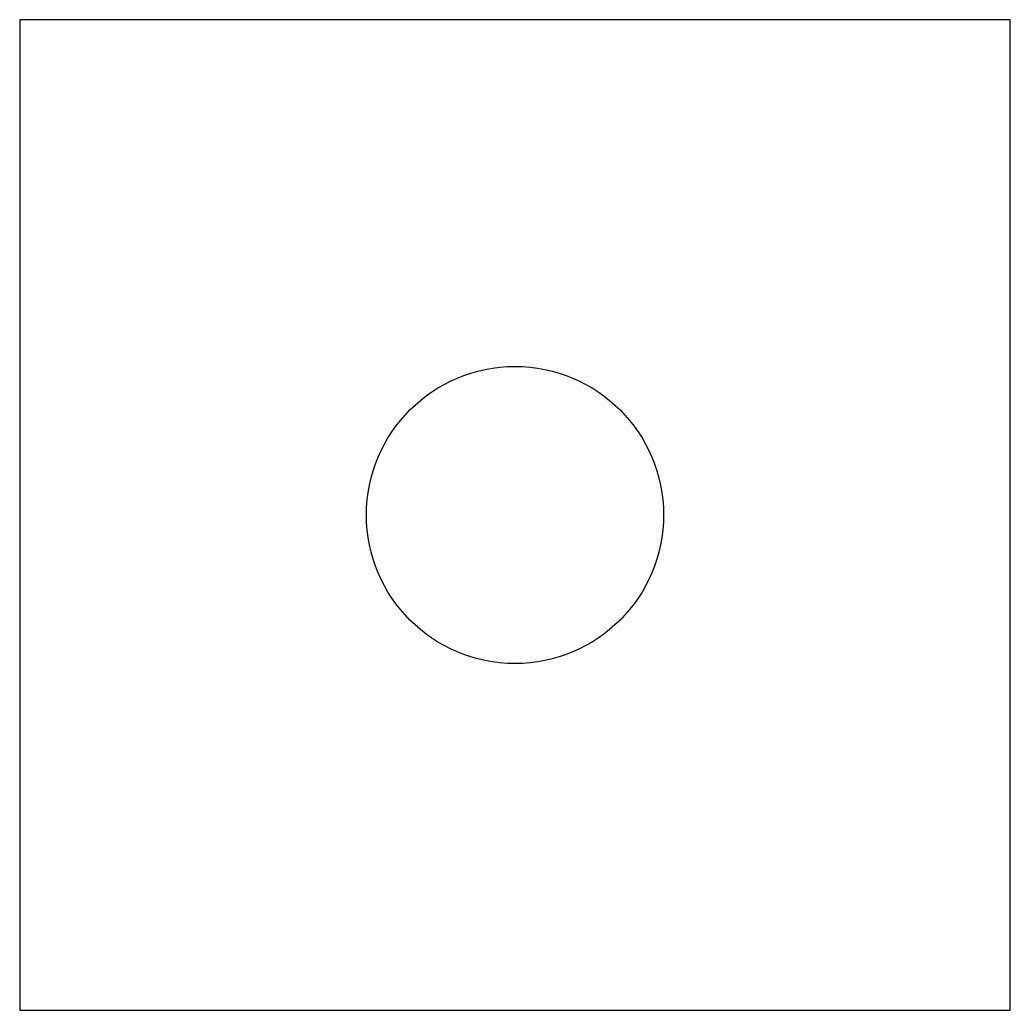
# Model space of a CAD drawing. Header units: millimetres. Extents: x 0 to 100, y 0 to 100.
import ezdxf

# ---------------------------------------------------------------- set-up
doc = ezdxf.new("R2010")
doc.units = ezdxf.units.MM
doc.layers.add('HOLE', color=7, linetype='Continuous')
doc.layers.add('OUTLINE', color=7, linetype='Continuous')

msp = doc.modelspace()

# ---------------------------------------------------------------- linework, layer by layer
at = {"layer": 'HOLE'}
msp.add_circle((50, 50), 15, dxfattribs=at)
at = {"layer": 'OUTLINE'}
msp.add_lwpolyline([(0, 0), (100, 0), (100, 100), (0, 100)], close=True, dxfattribs=at)

doc.saveas('drawing.dxf')
